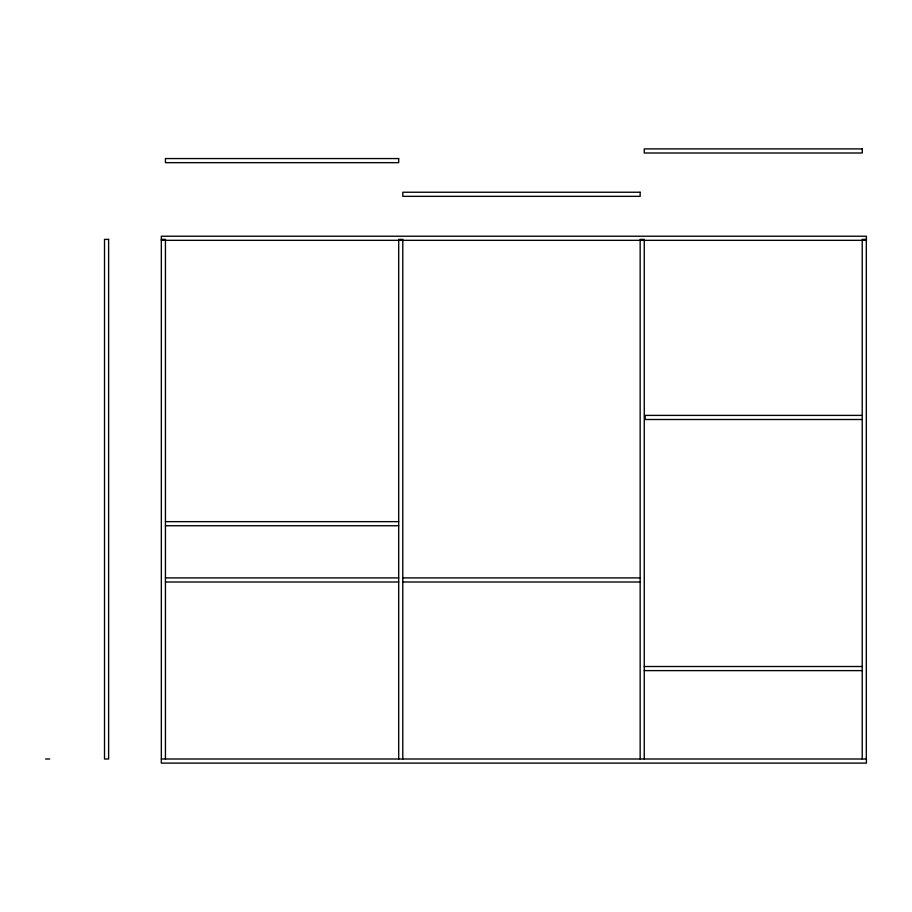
<?xml version="1.0" encoding="UTF-8"?>
<svg xmlns="http://www.w3.org/2000/svg" width="912" height="912" viewBox="0 0 912 912"><rect width="100%" height="100%" fill="white"/><g stroke="black" fill="none" stroke-linecap="round" stroke-linejoin="round"><path stroke-width="1.37" d="M165.437 759.001L165.437 239.377L161.333 239.377L161.333 236.231L866.4 236.231L866.4 240.335L161.333 240.335L161.333 239.377M398.692 759.001L398.692 239.377L402.796 239.377L402.796 759.001M861.726 415.393L645.194 415.393L645.194 419.497L861.726 419.497M165.437 521.641L398.681 521.641M165.437 525.745L398.681 525.745M165.437 577.9L398.681 577.9M402.796 577.9L640.156 577.9M165.437 582.004L398.681 582.004M402.796 582.004L640.156 582.004M644.26 666.512L862.296 666.512M644.26 670.616L862.296 670.616M45.6 759.001L49.704 759.001M161.333 759.001L866.4 759.001L866.4 763.105L161.333 763.105L161.333 240.335M866.32 759.001L866.32 239.377L862.216 239.377L862.216 759.001M644.26 759.001L644.26 239.377L640.156 239.377L640.156 759.001M862.296 148.895L644.26 148.895L644.26 152.999L862.296 152.999L862.296 148.895M398.681 158.563L165.437 158.563L165.437 162.667L398.681 162.667L398.681 158.563M640.156 192.238L402.796 192.238L402.796 196.342L640.156 196.342L640.156 192.238M108.619 239.377L104.515 239.377L104.515 759.001L108.619 759.001L108.619 239.377"/></g></svg>
